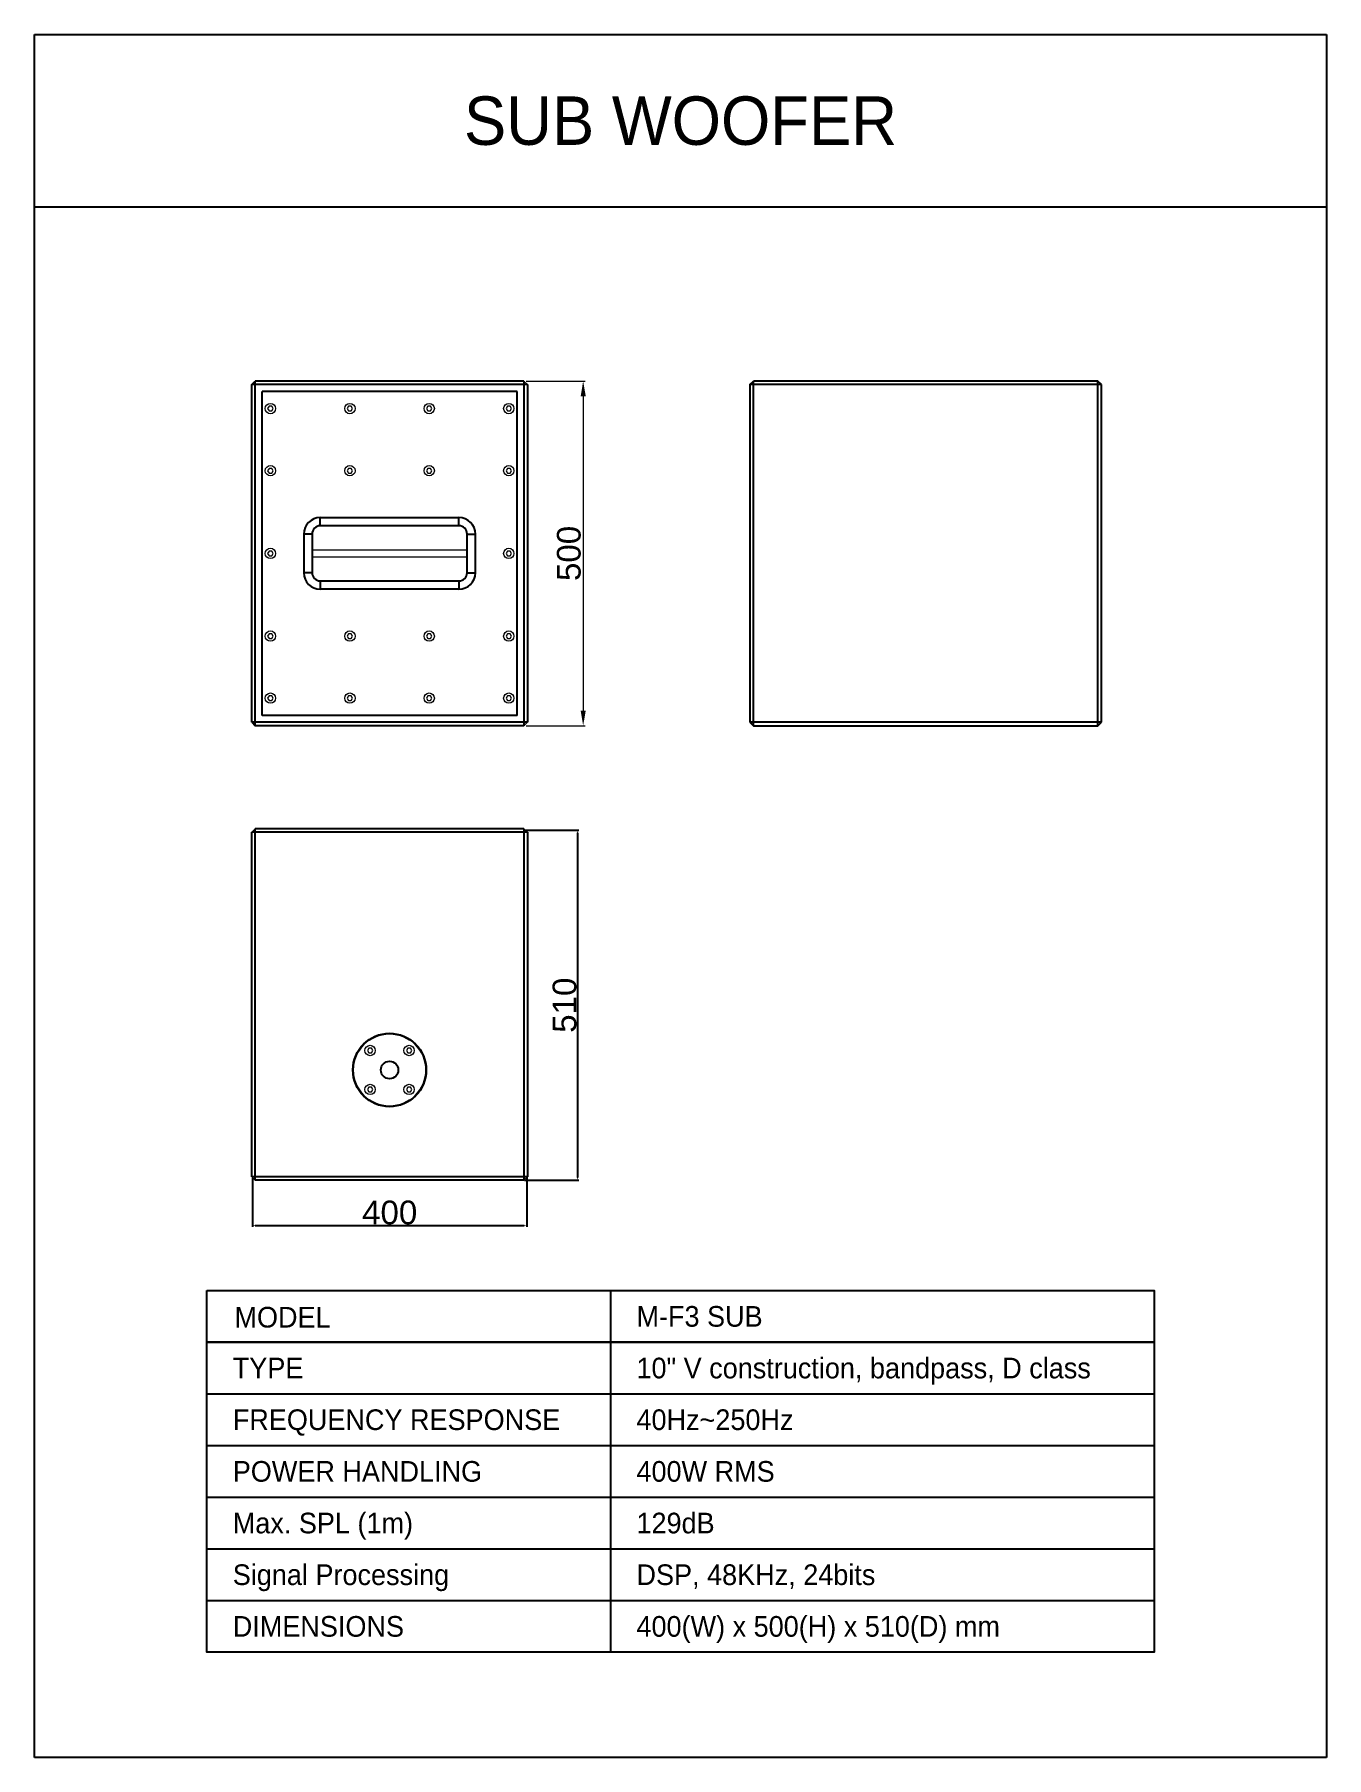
# Model space of a CAD drawing. Header units: millimetres. Extents: x -25011 to 3905, y -2 to 3370.
# Drawn here: x 0 to 1200, y 0 to 1600 of the extents above; entities that cross this region are included whole.
import ezdxf
from ezdxf.enums import TextEntityAlignment as Align

# ---------------------------------------------------------------- set-up
doc = ezdxf.new("R2010")
doc.units = ezdxf.units.MM
doc.linetypes.add('ACAD_ISO03W100', pattern=[30, 12, -18])
doc.layers.add('DEFAULT_2', color=3, linetype='ACAD_ISO03W100', lineweight=9)
doc.layers.add('dim', color=252, linetype='Continuous', lineweight=9)
doc.layers.add('I detail', color=7, linetype='Continuous')
doc.layers.add('I logo', color=7, linetype='Continuous')
doc.styles.add('I-STYLE', font='')
doc.styles.get("Standard").update_dxf_attribs({"font": 'arial.ttf'})
doc.styles.get('I-STYLE').set_extended_font_data('HY울릉도L')
doc.dimstyles.new('ISO-25', dxfattribs={"dimtxt": 2.5, "dimasz": 2.5, "dimexe": 1.25, "dimexo": 0.625, "dimtad": 1, "dimtxsty": 'Standard', "dimcen": 2.5, "dimadec": 0, "dimazin": 0, "dimtfac": 1, "dimtmove": 0, "dimatfit": 3, "dimfxl": 1, "dimarcsym": 0})
doc.dimstyles.new('ISO-30', dxfattribs={"dimtxt": 22, "dimasz": 14, "dimexe": 2, "dimexo": 2, "dimgap": 2, "dimtad": 1, "dimtoh": 1, "dimdec": 1, "dimdsep": 46, "dimtxsty": 'Standard', "dimcen": 0, "dimclrd": 256, "dimclre": 256, "dimclrt": 256, "dimadec": 0, "dimazin": 0, "dimtfac": 1, "dimtdec": 1, "dimtmove": 0, "dimatfit": 3, "dimfxl": 1, "dimlwd": -1, "dimlwe": -1, "dimarcsym": 0})

# ---------------------------------------------------------------- blocks, each defined once
blk = doc.blocks.new('A$C06846A4A')
for p, q in [((0, 1600), (1200, 1600)), ((0, 0), (0, 1600)), ((1200, 1600), (1200, 0)), ((1200, 0), (0, 0))]:
    blk.add_line(p, q)
blk = doc.blocks.new('*D41')
at = {"layer": 'Defpoints', "color": 0, "transparency": 16777216}
for p in [(454.6, 1278.1), (454.6, 958.1), (509.6, 958.1)]:
    blk.add_point(p, dxfattribs=at)
at = {"layer": 'dim', "transparency": 16777216}
for p, q in [((456.6, 1278.1), (511.6, 1278.1)), ((509.6, 1264.1), (509.6, 972.1)), ((456.6, 958.1), (511.6, 958.1))]:
    blk.add_line(p, q, dxfattribs=at)
for points in [[(507.3, 1264.1), (512, 1264.1), (509.6, 1278.1)], [(507.3, 972.1), (512, 972.1), (509.6, 958.1)]]:
    blk.add_solid(points, dxfattribs=at)
at = {"layer": 'dim', "transparency": 16777216, "insert": (496.4, 1118.1), "char_height": 22, "attachment_point": 5, "rotation": 90}
blk.add_mtext('500', dxfattribs=at)
blk = doc.blocks.new('*D34')
at = {"color": 0, "lineweight": -2, "transparency": 16777216}
for p, q in [((202.5, 538), (202.5, 492.9)), ((457.2, 538.7), (457.2, 492.9)), ((205, 494.1), (454.7, 494.1))]:
    blk.add_line(p, q, dxfattribs=at)
at = {"color": 0, "transparency": 16777216}
for points in [[(205, 494.6), (205, 493.7), (202.5, 494.1)], [(454.7, 494.6), (454.7, 493.7), (457.2, 494.1)]]:
    blk.add_solid(points, dxfattribs=at)
at = {"layer": 'Defpoints', "color": 0, "transparency": 16777216}
for p in [(202.5, 538.7), (457.2, 539.3), (457.2, 494.1)]:
    blk.add_point(p, dxfattribs=at)
at = {"color": 0, "transparency": 16777216, "insert": (329.9, 506), "char_height": 2.5, "attachment_point": 5}
blk.add_mtext('{\\H8.8x;400}', dxfattribs=at)
blk = doc.blocks.new('*D35')
at = {"color": 0, "lineweight": -2, "transparency": 16777216}
for p, q in [((454.3, 861.2), (505.5, 861.2)), ((504.3, 858.7), (504.3, 538.5)), ((455, 536), (505.5, 536))]:
    blk.add_line(p, q, dxfattribs=at)
at = {"color": 0, "transparency": 16777216}
for points in [[(503.8, 858.7), (504.7, 858.7), (504.3, 861.2)], [(503.8, 538.5), (504.7, 538.5), (504.3, 536)]]:
    blk.add_solid(points, dxfattribs=at)
at = {"layer": 'Defpoints', "color": 0, "transparency": 16777216}
for p in [(453.6, 861.2), (454.4, 536), (504.3, 536)]:
    blk.add_point(p, dxfattribs=at)
at = {"color": 0, "transparency": 16777216, "insert": (492.4, 698.6), "char_height": 2.5, "attachment_point": 5, "rotation": 90}
blk.add_mtext('{\\H8.8x;510}', dxfattribs=at)

msp = doc.modelspace()

# ---------------------------------------------------------------- linework, layer by layer
at = {"color": 7, "linetype": 'Continuous'}
for p, q in [((201.808, 1274.943), (205.008, 1278.143)), ((201.808, 961.343), (201.808, 1274.943)), ((457.808, 1274.943), (201.808, 1274.943)), ((205.008, 958.143), (205.008, 1278.143)), ((454.608, 1278.143), (205.008, 1278.143)), ((211.408, 967.743), (211.408, 1268.543)), ((448.208, 1268.543), (211.408, 1268.543)), ((448.208, 967.743), (448.208, 1268.543)), ((454.608, 1278.143), (454.608, 958.143)), ((457.808, 1274.943), (457.808, 961.343)), ((664.501, 1274.943), (667.701, 1278.143)), ((990.901, 1274.943), (664.501, 1274.943)), ((664.501, 1274.943), (664.501, 961.343)), ((987.701, 1278.143), (667.701, 1278.143)), ((667.701, 958.143), (667.701, 1278.143)), ((987.701, 958.143), (987.701, 1278.143)), ((990.901, 1274.943), (987.701, 1278.143)), ((990.901, 961.343), (990.901, 1274.943)), ((257.808, 1136.063), (250.128, 1136.063)), ((250.128, 1136.063), (250.128, 1100.223)), ((257.808, 1136.063), (257.808, 1100.223)), ((265.488, 1143.743), (265.488, 1151.423)), ((265.488, 1151.423), (394.128, 1151.423)), ((394.128, 1143.743), (265.488, 1143.743)), ((394.128, 1143.743), (394.128, 1151.423)), ((401.808, 1100.223), (401.808, 1136.063)), ((401.808, 1136.063), (409.488, 1136.063)), ((409.488, 1100.223), (409.488, 1136.063)), ((257.808, 1100.223), (250.128, 1100.223)), ((265.488, 1092.543), (394.128, 1092.543)), ((265.488, 1092.543), (265.488, 1084.863)), ((394.128, 1092.543), (394.128, 1084.863)), ((401.808, 1100.223), (409.488, 1100.223)), ((394.128, 1084.863), (265.488, 1084.863)), ((457.808, 961.343), (201.808, 961.343)), ((201.808, 961.343), (205.008, 958.143)), ((448.208, 967.743), (211.408, 967.743)), ((990.901, 961.343), (664.501, 961.343)), ((664.501, 961.343), (667.701, 958.143)), ((987.701, 958.143), (990.901, 961.343)), ((454.608, 958.143), (205.008, 958.143)), ((667.701, 958.143), (987.701, 958.143)), ((201.808, 539.233), (201.808, 859.233)), ((457.808, 859.233), (201.808, 859.233)), ((205.008, 536.033), (205.008, 862.433)), ((454.608, 862.433), (205.008, 862.433)), ((454.608, 862.433), (454.608, 536.033)), ((457.808, 859.233), (457.808, 539.233)), ((457.808, 539.233), (201.808, 539.233)), ((454.608, 536.033), (205.008, 536.033))]:
    msp.add_line(p, q, dxfattribs=at)
for radius in [34.08, 33.76, 8.114]:
    msp.add_circle((329.808, 638.433), radius, dxfattribs=at)
for centre, radius, start, end in [((265.488, 1136.063), 15.36, 90, 180), ((265.488, 1136.063), 7.68, 90, 180), ((394.128, 1136.063), 15.36, 0, 90), ((394.128, 1136.063), 7.68, 0, 90), ((265.488, 1100.223), 15.36, 180, 270), ((265.488, 1100.223), 7.68, 180, 270), ((394.128, 1100.223), 15.36, 270, 0), ((394.128, 1100.223), 7.68, 270, 0)]:
    msp.add_arc(centre, radius, start, end, dxfattribs=at)
at = {"layer": 'DEFAULT_2', "color": 0, "linetype": 'ByBlock', "lineweight": 9}
for p, q in [((454.608, 1278.143), (457.808, 1274.943)), ((454.608, 958.143), (457.808, 961.343)), ((205.008, 862.433), (201.808, 859.233)), ((457.808, 859.233), (454.608, 862.433)), ((205.008, 536.033), (201.808, 539.233)), ((454.608, 536.033), (457.808, 539.233))]:
    msp.add_line(p, q, dxfattribs=at)
for points in [[(216.579, 1252.543), (217.833, 1250.37), (220.342, 1250.37), (221.596, 1252.543), (220.342, 1254.715), (217.833, 1254.715)], [(290.499, 1252.543), (291.753, 1250.37), (294.262, 1250.37), (295.516, 1252.543), (294.262, 1254.715), (291.753, 1254.715)], [(364.099, 1252.543), (365.353, 1250.37), (367.862, 1250.37), (369.116, 1252.543), (367.862, 1254.715), (365.353, 1254.715)], [(438.019, 1252.543), (439.273, 1250.37), (441.782, 1250.37), (443.036, 1252.543), (441.782, 1254.715), (439.273, 1254.715)], [(216.579, 1194.943), (217.833, 1192.77), (220.342, 1192.77), (221.596, 1194.943), (220.342, 1197.115), (217.833, 1197.115)], [(290.499, 1194.943), (291.753, 1192.77), (294.262, 1192.77), (295.516, 1194.943), (294.262, 1197.115), (291.753, 1197.115)], [(364.099, 1194.943), (365.353, 1192.77), (367.862, 1192.77), (369.116, 1194.943), (367.862, 1197.115), (365.353, 1197.115)], [(438.019, 1194.943), (439.273, 1192.77), (441.782, 1192.77), (443.036, 1194.943), (441.782, 1197.115), (439.273, 1197.115)], [(216.579, 1118.143), (217.833, 1115.97), (220.342, 1115.97), (221.596, 1118.143), (220.342, 1120.315), (217.833, 1120.315)], [(438.019, 1118.143), (439.273, 1115.97), (441.782, 1115.97), (443.036, 1118.143), (441.782, 1120.315), (439.273, 1120.315)], [(216.579, 1041.343), (217.833, 1039.17), (220.342, 1039.17), (221.596, 1041.343), (220.342, 1043.515), (217.833, 1043.515)], [(290.499, 1041.343), (291.753, 1039.17), (294.262, 1039.17), (295.516, 1041.343), (294.262, 1043.515), (291.753, 1043.515)], [(364.099, 1041.343), (365.353, 1039.17), (367.862, 1039.17), (369.116, 1041.343), (367.862, 1043.515), (365.353, 1043.515)], [(438.019, 1041.343), (439.273, 1039.17), (441.782, 1039.17), (443.036, 1041.343), (441.782, 1043.515), (439.273, 1043.515)], [(216.579, 983.743), (217.833, 981.57), (220.342, 981.57), (221.596, 983.743), (220.342, 985.915), (217.833, 985.915)], [(290.499, 983.743), (291.753, 981.57), (294.262, 981.57), (295.516, 983.743), (294.262, 985.915), (291.753, 985.915)], [(364.099, 983.743), (365.353, 981.57), (367.862, 981.57), (369.116, 983.743), (367.862, 985.915), (365.353, 985.915)], [(438.019, 983.743), (439.273, 981.57), (441.782, 981.57), (443.036, 983.743), (441.782, 985.915), (439.273, 985.915)], [(309.197, 656.535), (310.451, 654.362), (312.96, 654.362), (314.214, 656.535), (312.96, 658.707), (310.451, 658.707)], [(345.401, 656.535), (346.655, 654.362), (349.164, 654.362), (350.418, 656.535), (349.164, 658.707), (346.655, 658.707)], [(309.197, 620.331), (310.451, 618.158), (312.96, 618.158), (314.214, 620.331), (312.96, 622.503), (310.451, 622.503)], [(345.401, 620.331), (346.655, 618.158), (349.164, 618.158), (350.418, 620.331), (349.164, 622.503), (346.655, 622.503)]]:
    msp.add_lwpolyline(points, close=True, dxfattribs=at)
for centre in [(219.088, 1252.543), (293.008, 1252.543), (366.608, 1252.543), (440.528, 1252.543), (219.088, 1194.943), (293.008, 1194.943), (366.608, 1194.943), (440.528, 1194.943), (219.088, 1118.143), (440.528, 1118.143), (219.088, 1041.343), (293.008, 1041.343), (366.608, 1041.343), (440.528, 1041.343), (219.088, 983.743), (293.008, 983.743), (366.608, 983.743), (440.528, 983.743), (311.706, 656.535), (347.91, 656.535), (311.706, 620.331), (347.91, 620.331)]:
    msp.add_circle(centre, 4.8, dxfattribs=at)
at = {"layer": 'dim'}
for p, q in [((257.808, 1121.343), (401.808, 1121.343)), ((257.808, 1114.943), (401.808, 1114.943))]:
    msp.add_line(p, q, dxfattribs=at)
at = {"layer": 'I detail', "color": 0, "ltscale": 0.3}
msp.add_line((0, 1440), (1200, 1440), dxfattribs=at)
at = {"layer": 'I detail', "color": 3}
msp.add_line((535.122, 385.662), (535.122, 97.794), dxfattribs=at)
at = {"layer": 'I detail', "color": 23}
for p, q in [((160.201, 337.684), (1039.799, 337.684)), ((160.201, 289.706), (1039.799, 289.706)), ((160.201, 241.728), (1039.799, 241.728)), ((160.201, 193.75), (1039.799, 193.75)), ((160.201, 145.772), (1039.799, 145.772))]:
    msp.add_line(p, q, dxfattribs=at)
at = {"layer": 'I detail', "color": 3}
msp.add_lwpolyline([(160.201, 385.662), (1039.799, 385.662), (1039.799, 97.794), (160.201, 97.794)], close=True, dxfattribs=at)
at = {"layer": 'I logo', "color": 3}
msp.add_line((535.122, 433.64), (535.122, 385.662), dxfattribs=at)
msp.add_lwpolyline([(160.201, 433.64), (1039.799, 433.64), (1039.799, 385.662), (160.201, 385.662)], close=True, dxfattribs=at)

# ---------------------------------------------------------------- block references
at = {"layer": 'I detail'}
msp.add_blockref('A$C06846A4A', (0, 0), dxfattribs=at)

# ---------------------------------------------------------------- texts
at = {"layer": 'I detail', "color": 0, "style": 'I-STYLE'}
msp.add_text('SUB WOOFER', height=45, dxfattribs=at).set_placement((600, 1520), align=Align.MIDDLE)
at = {"layer": 'I detail', "style": 'I-STYLE'}
for s, height, p in [('MODEL ', 19.1912, (185.758, 408.886)), ('TYPE', 19.1912, (184.19, 361.673)), ('10" V construction, bandpass, D class', 19.19124, (559.111, 361.673)), ('FREQUENCY RESPONSE', 19.19124, (184.19, 313.695)), ('40Hz~250Hz ', 19.19124, (559.111, 313.695)), ('POWER HANDLING', 19.19124, (184.19, 265.717)), ('400W RMS', 19.1912, (559.111, 265.717)), ('Max. SPL (1m) ', 19.19124, (184.19, 217.739)), ('129dB ', 19.1912, (559.111, 217.739)), ('Signal Processing', 19.19124, (184.19, 169.761)), ('DSP, 48KHz, 24bits', 19.19124, (559.111, 169.761)), ('DIMENSIONS', 19.1912, (184.19, 121.783)), ('400(W) x 500(H) x 510(D) mm', 19.19124, (559.111, 121.783))]:
    msp.add_text(s, height=height, dxfattribs=at).set_placement(p, align=Align.MIDDLE_LEFT)
at = {"layer": 'I logo', "style": 'I-STYLE'}
msp.add_text('M-F3 SUB', height=19.1912, dxfattribs=at).set_placement((559.111, 409.651), align=Align.MIDDLE_LEFT)

# ---------------------------------------------------------------- dimensions: what is measured, and where the dimension line sits
dim = msp.add_linear_dim(base=(504.254, 535.996), p1=(453.626, 861.235), p2=(454.373, 535.996), angle=90, text='{\\H8.8x;510}', dimstyle='ISO-25')
dim.commit()
dim.dimension.update_dxf_attribs({"geometry": '*D35', "text_midpoint": (492.397, 698.616)})
dim = msp.add_linear_dim(base=(457.243, 494.143), p1=(202.511, 538.655), p2=(457.243, 539.282), text='{\\H8.8x;400}', dimstyle='ISO-25')
dim.commit()
dim.dimension.update_dxf_attribs({"geometry": '*D34', "text_midpoint": (329.877, 506.001)})
at = {"layer": 'dim'}
dim = msp.add_linear_dim(base=(509.637, 958.143), p1=(454.608, 1278.143), p2=(454.608, 958.143), angle=90, text='500', dimstyle='ISO-30', dxfattribs=at)
dim.commit()
dim.dimension.update_dxf_attribs({"geometry": '*D41', "text_midpoint": (496.405, 1118.143)})

doc.saveas('drawing.dxf')
